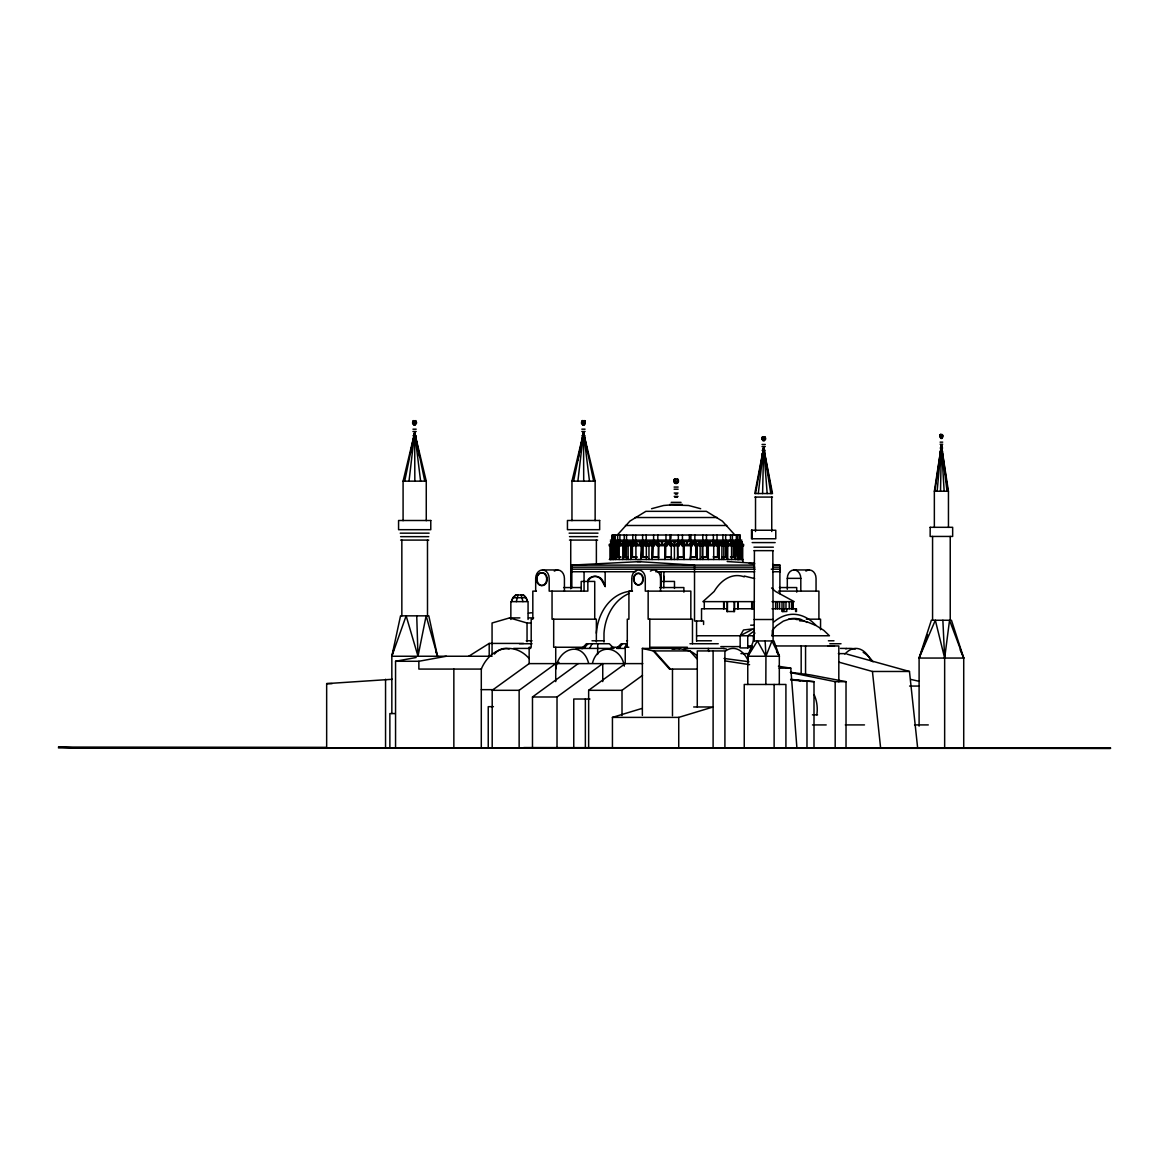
<?xml version="1.0" encoding="UTF-8"?>
<svg xmlns="http://www.w3.org/2000/svg" width="1169" height="1169" viewBox="0 0 1169 1169"><rect width="100%" height="100%" fill="white"/><g stroke="black" fill="none" stroke-linecap="round" stroke-linejoin="round"><path stroke-width="1.5" d="M414.659 436.315L414.674 432.72L426.261 481.146L426.261 520.702M583.536 436.3L583.55 432.72L595.138 481.146L595.138 520.687M663.875 581.431L663.963 576.332L664.05 581.431M597.607 654.494L597.739 643.739M940.519 491.228L941.396 445.418L948.424 491.228L934.352 491.228L934.352 527.394M762.597 493.552L763.635 447.742L772.504 493.552L754.779 493.552L763.635 447.742L771.847 493.552M941.177 448.94L941.396 445.418L945.911 477.127M612.468 544.433L612.936 542.255L613.33 545.85M763.372 451.263L763.635 447.742L770.795 493.552M736.178 544.433L736.996 541.642M737.902 544.433L738.735 541.642L739.553 544.433M738.823 544.433L739.641 541.642M740.547 544.433L741.38 541.642L742.227 559.498M738.063 544.433L738.735 542.255L739.392 544.433M740.708 544.433L741.38 542.255L742.037 544.433M937.129 491.228L941.396 445.418L947.036 491.228M614.309 543.293L614.222 557.262L612.468 559.498L612.468 545.85M409.018 481.16L414.674 432.72L424.785 481.146M577.895 481.146L583.55 432.72L593.677 481.146M758.301 493.552L763.635 447.742L764.672 456.553M414.235 436.315L414.674 432.72L419.642 456.933M583.112 436.3L583.55 432.72L587.817 453.47M937.699 475.359L938.122 471.838M938.78 466.563L939.218 463.026M939.657 459.505L940.519 452.461M940.957 448.94L941.396 445.418L942.375 455.983M516.318 601.655L518.028 594.992M934.864 491.228L941.396 445.418L944.157 491.228M934.367 491.228L941.396 445.418L941.454 448.94M760.887 465.364L763.635 447.742L767.171 493.552M653.69 542.854L652.507 544.433L652.141 559.498L652.317 544.433M667.704 542.314L665.234 544.433L664.869 559.498L664.869 545.85M755.554 493.552L763.635 447.742L763.722 451.263M391.834 713.558L391.834 656.247L406.14 615.844L418.005 656.247L426.13 615.844L437.513 656.247L435.73 651.191M404.708 481.16L414.674 432.72L420.606 481.146M573.599 481.146L583.55 432.72L589.483 481.146M410.334 453.484L413.227 439.646M413.943 436.183L414.674 432.72L415.083 436.315M577.778 460.396L583.55 432.72L584.398 439.895M492.061 656.247L391.834 656.247L400.543 615.844L428.804 615.844L437.513 656.247M940.256 434.751L941.118 437.615L942.082 435.219M940.548 435.628L941.001 434.357L940.271 434.59M940.84 434.751C938.765 440.801 945.692 437.177 941.834 434.357L942.17 435.073M616.691 544.433L618.416 541.729M622.332 544.433C622.551 539.961 627.899 541.992 626.876 545.718M623.808 544.433L624.641 542.416M403.086 520.702L403.086 481.16L414.674 432.72L414.834 481.16M571.962 520.687L571.962 481.146L583.55 432.72L583.711 481.146M413.125 421.059C411.634 427.576 419.817 423.689 415.112 420.621C418.254 425.954 410.173 425.954 413.315 420.621C412.686 423.12 417.201 426.086 415.843 420.621M582.001 421.045L582.746 424.449M582.732 421.045L583.828 424.201L585.055 421.556M615.654 544.433L617.437 542.255L619.219 544.433M615.654 545.85L615.654 559.498L617.13 557.262L617.276 543.833L619.307 542.314L620.695 545.251L619.877 544.316A4.895 2.689 90 0 0 618.24 544.155L617.13 545.295M622.785 544.433L624.567 542.255L626.35 544.433M622.785 545.85L622.785 559.498L624.261 557.262L624.407 543.833L626.438 542.314L627.826 545.251L627.008 544.316A4.895 2.689 90 0 0 625.371 544.155L624.261 545.295M723.333 544.433L725.759 541.642L728.185 544.433L728.214 541.642M729.675 544.433L732.101 541.642M731.093 544.433L733.518 541.642L735.959 544.433L735.988 541.642M730.157 544.433C735.243 536.688 735.52 555.538 734.044 557.262L735.462 559.498L735.564 544.433L733.518 542.255L731.575 544.433L731.589 559.498M762.948 437.089C761.53 442.16 767.975 438.302 764.205 436.695C767.405 442.905 758.316 439.763 763.152 436.695C760.069 441.604 768.018 441.517 764.935 436.695M391.834 656.247L394.304 647.465M919.097 726.124L919.097 658.059L931.357 620.257L951.449 620.257L963.724 658.059L963.724 747.985M630.076 544.433C630.456 538.003 640.013 545.192 635.804 544.316A4.895 3.916 90 0 0 633.423 544.155L631.786 545.295M640.495 544.433C640.875 538.003 650.432 545.192 646.223 544.316A4.895 3.916 90 0 0 643.841 544.155L642.205 545.295M515.807 594.992L512.928 597.754L511.467 601.64L512.855 597.754L515.763 594.992L523.288 594.992L526.196 597.754C529.177 606.696 526.415 596.015 523.288 594.992M701.21 544.433C701.955 540.677 708.209 540.663 708.969 544.433M702.174 544.433L704.805 541.729M712.067 544.433C712.827 540.677 719.081 540.663 719.826 544.433M713.046 544.433L715.676 541.729M747.765 684.464L747.765 656.247L753.377 640.948L753.42 635.761L754.867 632.984M630.734 544.433L633.335 542.255L635.936 544.433M641.153 544.433L643.754 542.255L646.355 544.433M944.654 747.985L944.654 658.059L949.549 620.257L963.724 658.059L919.097 658.059L927.718 635.045M702.847 544.433L705.565 542.255L708.282 544.433M712.754 544.433C720.455 536.366 718.248 556.166 719.154 559.498L719.154 545.85M713.718 544.433L716.436 542.255L719.154 544.433M611.036 542.854L611.855 542.854M940.417 434.357C937.874 438.609 943.997 439.719 941.98 434.751M651.352 544.433C652.419 540.721 658.585 540.75 659.667 544.433M651.717 544.433L654.786 541.729M664.08 544.433L667.514 541.729M664.43 544.433L666.666 541.992M676.573 544.433L678.049 542.416L680.84 541.642M676.822 544.433L679.087 541.992M689.432 544.433L691.171 542.416M689.681 544.433L690.514 542.986M919.097 658.059L935.332 620.257L944.654 658.059L942.872 620.257M652.141 544.433L654.976 542.314M664.869 544.433L668.405 542.255M677.625 544.433L678.298 543.293M583.828 424.201L582.469 423.923L582.936 420.621L582.206 420.621C579.05 425.954 587.145 425.954 583.989 420.621L584.909 420.869M636.594 544.433C629.506 536.425 632.166 556.707 630.734 559.498L630.734 545.85M646.881 545.85C641.927 532.932 641.197 557.248 641.153 559.498L641.153 545.85M592.449 663.218C597.827 642.088 621.221 646.325 624.304 666.14M779.314 684.464L779.314 656.247L747.765 656.247L752.339 647.056M762.422 436.695C760.347 440.012 765.783 441.005 764.409 437.089M589.658 648.415L592.055 643.739M740.152 635.761L743.513 629.974L753.42 628.82L740.152 635.761L740.152 647.918L747.751 647.918L752.047 645.96L748.555 645.96M747.868 656.247L757.439 640.948L765.943 656.247L765.841 684.464M722.398 545.295L723.611 544.155A4.895 2.922 90 0 1 725.394 544.316L726.285 545.236M617.349 535.007L629.916 521.096L645.887 511.335L706.354 511.335L722.325 521.096L734.892 535.007M414.06 420.621L413.475 423.324L414.951 424.201M691.171 543.293L690.484 559.498L690.236 557.262L696.666 557.262L696.914 559.498L696.797 544.433L694.167 542.314M612.337 557.262L610.598 559.498L610.598 545.85M583.872 648.415L587.963 643.739M618.591 648.415L622.682 643.739M674.557 479.144L674.323 479.378A2.353 1.914 90 0 0 674.323 482.695A2.353 1.914 90 0 0 677.026 482.695A2.353 1.914 90 0 0 677.026 479.378L676.778 479.144A1.943 1.578 90 0 1 676.778 481.891A1.943 1.578 90 0 1 674.557 481.891A1.943 1.578 90 0 1 674.557 479.144L675.463 479.144A1.943 1.578 90 0 0 675.463 481.891A1.943 1.578 90 0 0 677.699 481.891A1.943 1.578 90 0 0 677.699 479.144L676.778 479.144M675.463 479.144L675.229 479.378A2.353 1.914 90 0 0 675.229 482.695A2.353 1.914 90 0 0 677.932 482.695A2.353 1.914 90 0 0 677.932 479.378L677.699 479.144M652.507 545.295L654.494 544.155A4.895 4.793 90 0 1 657.416 544.316L658.863 545.251L656.715 542.533M665.234 545.295L667.221 544.155A4.895 4.793 90 0 1 670.144 544.316L671.591 545.251M940.709 435.716L941.717 437.615L942.667 435.219M754.4 630.807L747.751 635.761L747.751 647.918M492.193 747.999L492.193 690.309L519.138 690.309L555.728 663.612L559.016 662.355M532.479 747.999L532.479 696.987L578.217 663.612M532.479 696.987L557.014 696.987L602.751 663.612L602.751 681.571M588.65 747.999L588.65 690.309L625.24 663.612L625.24 647.246L628.805 647.246M588.65 690.309L622.01 690.309L642.497 675.361M492.193 690.309L529.148 663.612L642.804 663.612M612.936 541.642L612.322 545.85M468.754 656.247L489.197 643.418L523.537 643.418M713.528 544.593L714.449 544.155A4.895 4.091 -90 0 1 716.948 544.316L718.19 545.236M690.908 542.416L691.946 541.992M678.575 542.854L680.124 542.314M679.452 542.518L677.377 545.295L679.379 544.155A4.895 4.837 -90 0 1 682.345 544.316L683.807 545.236M691.434 542.854L693.699 542.255M633.656 541.729L631.801 542.986L631.099 545.85M644.075 541.729L642.219 542.986L641.518 545.85M691.683 541.992L693.699 541.642M653.939 542.533L655.692 542.255M612.439 747.999L612.439 717.386L641.649 708.531M612.439 717.386L678.736 717.386L713.105 706.967L693.67 706.967M692.983 542.314C690.368 542.562 689.052 546.566 692.253 544.155A4.895 4.837 -90 0 1 695.204 544.316L696.666 545.236M519.884 617.904L509.552 617.904L492.061 623.004L492.061 654.64M651.571 508.705L663.656 505.49L670.261 504.95M414.221 424.201L415.302 421.059M583.097 424.201L584.193 421.045M395.56 747.999L395.56 661.274L416.149 657.504M395.56 661.274L418.867 661.274L446.324 656.247M724.342 541.642L721.916 544.433L721.872 559.498M667.163 541.729L670.568 542.416L672.029 544.433M679.876 542.314L680.84 542.255M326.662 747.999L326.662 683.617L392.346 679.277M571.831 587.861L571.831 565.109L640.758 561.544M661.186 571.743L660.938 587.89M663.875 571.743L663.802 587.89M413.928 425.209L415.214 425.209M582.82 425.195L584.091 425.195M412.949 429.184L416.193 429.184M581.826 429.169L585.07 429.169M412.949 431.507L416.193 431.507M581.826 431.493L585.07 431.493M413.037 435.642L416.106 435.642M581.914 435.642L584.982 435.642M413.548 436.855L415.609 436.855M582.425 436.855L584.485 436.855M940.87 437.557L941.966 437.557M940.811 438.448L942.024 438.448M413.037 439.281L416.106 439.281M581.914 439.281L584.982 439.281M763.036 440.859L764.307 440.859M940.124 442.145L942.696 442.145M940.124 444.249L942.696 444.249M762.042 444.468L765.286 444.468M762.042 446.573L765.286 446.573M940.183 448.019L942.623 448.019M940.592 449.115L942.229 449.115M762.13 450.343L765.198 450.343M940.183 451.336L942.623 451.336M762.626 451.453L764.701 451.453M762.13 453.66L765.198 453.66M403.086 481.16L426.261 481.146M571.962 481.146L595.138 481.146M675.317 483.382L676.909 483.382M674.089 487.064L678.137 487.064M674.089 489.197L678.137 489.197M674.192 493.026L678.035 493.026M675.361 494.151L677.187 494.151M674.192 496.387L678.035 496.387M754.809 497.073L772.504 497.073M674.82 497.263L677.421 497.263M671.211 502.363L681.03 502.363M669.895 504.409L682.345 504.409M669.939 504.95L688.585 505.49L700.669 508.705M635.059 517.531L717.182 517.516M625.459 525.495L726.782 525.495M930.144 527.307L952.662 527.307L952.662 536.439L930.144 536.439L930.188 527.307M751.506 530.244L775.778 530.244L775.778 538.763L751.506 538.763L751.55 530.244M400.222 533.166L429.125 533.166M569.098 533.166L598.002 533.166M400.602 536.659L428.731 536.659M569.493 536.644L597.622 536.644M400.602 540.093L428.731 540.093M569.493 540.078L597.622 540.078M610.379 540.107L741.862 540.107M610.379 541.642L741.862 541.642M752.164 542.591L775.164 542.591M617.13 544.433L609.21 544.433L609.195 545.85L617.013 545.85L617.013 544.433M624.261 544.433L617.846 544.433L617.846 545.85M654.348 544.549L666.169 544.433L666.169 545.85M667.075 544.549L682.097 544.549L682.097 545.718L692.106 545.718L692.106 544.549L692.033 545.718M694.956 544.549L682.857 544.433L682.857 545.85M722.384 545.85L722.807 543.293L724.342 542.255L726.285 544.433L733.007 544.433L733.007 545.85M734.044 544.433L743.616 544.433L743.601 545.85L734.117 545.85M624.144 545.85L617.349 545.718L617.349 556.882L620.871 556.882M654.45 545.718L644.923 545.85L644.923 544.433M657.256 545.85L657.256 544.433L657.168 545.718L667.178 545.718M694.883 545.718L704.322 545.85L704.322 544.433M726.344 545.85L733.781 545.718L733.781 556.882L730.406 556.882M773.381 547.18L753.947 547.18M773.381 550.643L753.947 550.643M627.578 556.882L624.48 556.882L624.48 545.718L633.598 545.718L633.598 544.549M636.944 556.882L632.108 556.882L632.166 544.433L624.962 544.433L624.904 556.882M647.363 556.882L642.526 556.882L642.585 544.433L633.306 544.549L633.306 545.718M671.254 556.882L665.629 556.882L665.804 544.433M677.699 556.882L683.368 556.882L683.295 545.718M701.941 556.882L706.938 556.882L706.894 544.433L716.729 544.549L716.729 545.718M713.09 556.882L717.81 556.882L717.766 544.433L725.248 544.433L725.248 545.85M722.237 556.882L726.007 556.882L726.007 545.718L716.465 545.718L716.465 544.549M737.566 556.882L737.084 545.718M617.13 557.262L620.695 557.262M624.261 557.262L627.826 557.262M631.786 557.262L637.003 557.262M642.205 557.262L647.421 557.262M652.507 557.262L658.863 557.262M665.234 557.262L671.591 557.262L671.24 559.498L671.254 545.718M684.055 545.85L684.055 559.498L683.807 557.262L677.377 557.262L677.625 559.498L677.509 544.433M708.282 545.85L708.282 559.498L707.318 557.262L701.882 557.262L702.847 559.498L702.847 545.85M714.566 557.262L718.19 557.262M722.398 557.262L726.285 557.262L727.702 559.498L727.79 544.433L726.183 542.314L723.816 544.433L723.816 559.498M731.458 557.262L734.044 557.262M609.297 559.498L738.998 559.498M741.292 559.498L742.943 559.498L742.943 562.304M742.943 559.498L737.405 559.498L737.361 544.316A4.895 0.994 90 0 0 736.996 543.994M727.176 561.544L754.429 563.253M571.831 565.109L754.473 565.109M772.636 565.109L779.898 565.109L779.898 593.72M571.831 567.155L754.838 567.155M772.636 567.14L779.898 567.14M755.116 569.186L571.466 569.186L571.466 571.743L635.892 571.743M771.277 569.186L780.264 569.186L780.264 571.743L772.636 571.743M535.68 591.134L535.68 578.377A8.417 6.751 90 0 1 542.431 569.961L557.686 569.961M787.307 589.308L787.307 578.363A8.417 6.751 90 0 1 794.058 569.946L809.299 569.946M655.765 571.743L754.736 571.743M787.307 578.363L800.809 578.363L800.809 591.119M660.938 581.431L674.484 581.431L674.484 588.431M563.604 587.554L580.92 587.554M659.696 587.554L683.88 587.554L683.88 592.142M779.387 587.554L796.717 587.554L796.717 592.142M536.381 591.134L532.816 591.134L532.83 619.19L531.194 619.19L531.194 647.246L529.148 647.246L529.148 663.612M632.487 591.134L628.922 591.134L628.922 619.19L627.285 619.19L627.285 647.246M778.51 591.119L818.914 591.119L818.914 619.175M512.928 597.754L526.123 597.754M754.502 601.64L702.905 601.64L714.127 591.485A54.87 32.805 90 0 1 744.273 576.872M772.008 601.64L794.204 601.64L775.573 591.485L771.555 587.963M727.191 608.757L701.532 608.757L701.532 620.987M754.049 608.757L733.825 608.757L733.825 611.519M772.008 608.757L782.558 608.757L782.558 611.519M783.844 608.757L796.44 608.757L796.484 611.519L795.607 611.519L795.607 608.757M528.49 617.904L533.649 617.904M789.06 618.81L796.001 618.81M806.318 619.175L820.55 619.175L820.55 629.696M754.239 640.948L754.21 619.512L773.045 619.512L773.089 640.948M509.552 617.904L527.044 623.004L530.668 623.004M750.659 625.181L754.253 625.181M696.563 635.761L753.42 635.761M771.642 635.761L829.435 635.761L823.794 630.354L816.123 625.605L806.742 621.703M526.24 640.787L532.041 640.787M591.996 640.787L603.818 640.787M626.73 640.787L627.563 640.787M696.768 640.787L711.439 640.787M828.397 640.787L833.979 640.787M753.377 640.948L773.907 640.948L779.416 656.247L776.552 651.659M519.416 643.739L532.041 643.739M689.944 643.739L718.263 643.739M829.815 643.739L841.022 643.739M828.09 645.96L834.432 645.96M775.091 645.96L838.816 645.96L838.816 681.819M720.82 646.603L740.152 646.603M584.193 647.246L553.682 647.246L553.682 619.19M611.182 647.246L619.804 647.246M687.401 647.246L649.789 647.246L649.789 619.19M513.6 648.415L530.711 648.415M642.365 715.399L642.365 648.415L678.955 648.415L689.856 650.928A38.051 30.511 90 0 1 697.162 655.941M684.128 648.415L724.079 648.415M840.453 648.415L846.838 648.415M642.365 648.415L653.266 650.928L689.856 650.928L696.812 658.702M740.912 653.617L747.999 653.617L747.999 660.485M838.348 653.617L845.143 653.617M724.049 658.468L748.511 661.683M779.124 668.142L790.77 668.142L796.907 747.985M481.511 669.077L418.867 669.077L418.867 661.274M555.728 669.077C557.847 648.751 582.118 639.604 588.621 663.218M697.162 669.077L669.501 669.077L653.266 650.928M838.816 662.136L872.439 671.474L909.467 671.474L917.65 747.985M790.449 672.292L810.745 674.966L846.02 681.673L846.02 747.985M790.77 680.051L814.004 681.673L814.004 747.985M790.449 672.57L835.177 681.673L846.02 681.673M326.662 683.617L332.128 683.617M909.584 686.057L919.097 686.057M481.292 689.652L493.698 689.652M589.965 699.018L573.76 699.018L573.76 747.999M493.42 706.675L488.233 706.675L488.233 747.999M395.312 713.558L389.876 713.558L389.876 747.999M812.426 714.829L817.511 714.829M812.47 724.926L826.205 724.926M845.289 724.912L864.49 724.912M914.567 724.912L928.288 724.912M58.45 747.912L1110.55 747.912M755.525 497.073L755.525 531.515M771.73 497.073L771.759 531.515M752.12 530.244L752.164 538.763M932.57 536.439L932.57 620.257M950.236 536.439L950.236 620.257M754.414 550.643L754.21 619.512M772.826 550.643L773.089 619.512M326.326 747.356L58.45 747.064L77.286 747.985L1110.55 748.379L523.712 747.576M796.045 619.482L801.247 619.628L807.034 622.449M799.596 620.841L804.754 621.09M749.3 563.414L754.692 563.721M772.709 564.715L779.898 565.109L772.621 564.583M637.149 561.544L694.518 565.109L694.518 620.987L703.577 620.987L703.577 624.48M693.451 542.255L695.102 542.518M680.592 542.255L681.556 542.314M693.451 541.642L694.605 541.729M680.592 541.642L682.608 541.992M668.054 542.255L669.793 542.518M655.327 542.255L656.393 542.314M790.595 679.335L814.004 681.673M644.806 541.642L646.866 542.416L648.064 544.433M634.387 541.642L636.447 542.416L637.646 544.433M778.437 666.257L790.77 668.142M724.926 660.88L749.577 664.65M626.043 541.642L628.264 544.433M618.912 541.642L621.148 544.433M744.288 576.054L754.589 578.582M910.666 679.379L919.316 681.352M846.882 654.099L909.467 671.474M681.308 542.314L682.243 542.518M668.756 542.314L671.327 543.833L671.415 545.85M656.028 542.314L657.066 542.533M694.357 541.729L697.718 544.433M681.498 541.729L683.383 542.416M669.311 541.729L672.394 544.433M716.232 541.729L718.862 544.433M705.36 541.729L707.99 544.433M732.656 541.729L734.527 544.433M724.882 541.729L726.767 544.433M681.995 542.518L684.055 544.433M695.219 541.992L697.469 544.433M657.08 541.992L659.301 544.433M741.76 542.255L742.198 544.433M741.76 541.642L742.344 544.433M614.689 541.642L615.274 544.433L617.437 541.642L619.658 544.433M612.804 541.642L613.404 559.498M583.068 424.858L584.909 424.449L584.924 421.045M695.467 542.854L696.666 544.433L696.666 557.262M682.608 542.854L683.807 544.433L683.807 557.262M670.042 542.854L671.24 544.433M657.314 542.854L658.512 544.433M683.134 542.416L684.537 543.673M815.83 625.181L812.44 621.981A71.718 42.873 90 0 0 773.805 621.981M707.318 545.236L706.076 544.316A4.895 4.091 -90 0 0 703.577 544.155L701.882 545.295L704.001 542.314L706.295 542.854L707.318 544.433L707.318 557.262M654.172 650.928L670.407 669.077M740.298 557.262L742.037 559.498L742.037 545.85M529.148 658.615L528.783 658.132A38.051 30.511 90 0 0 481.292 669.077L481.292 747.999M683.792 542.986L684.859 544.433M734.044 545.236L733.168 544.316A4.895 2.922 90 0 0 731.385 544.155M605.162 571.743L605.162 586.531L602.298 581.431A8.841 8.446 -90 0 0 587.802 579.999M779.416 656.247L771.964 640.948L765.943 656.247L765.14 640.948M584.719 420.621L585.158 421.395M521.126 594.992L522.952 601.64M960.187 649.847L963.724 658.059M605.162 586.531L603.16 581.431A8.841 8.446 -90 0 0 587.846 581.431L587.846 591.119L549.182 591.134L549.182 578.377A8.417 6.751 90 0 0 542.431 569.961M611.971 542.416L611.255 541.729L610.627 543.833L611.066 542.255L611.708 545.85M737.42 542.854L737.654 557.262L739.392 559.498L739.392 545.85M708.268 648.415L708.721 651.454M946.408 480.649L947.913 491.228M872.439 671.474L880.622 747.985M416.734 615.844L418.005 656.247M772.314 630.354L772.329 635.761L773.542 628.82L776.684 625.707L783.391 621.104L790.478 618.752A67.583 38.592 90 0 1 801.247 619.628M948.454 491.228L948.454 527.394M835.177 681.673L835.177 747.985M816.05 591.119L816.05 578.363A8.417 6.751 90 0 0 805.938 571.086M806.975 681.673L806.975 747.985M805.558 645.96L805.558 674.981M801.174 645.96L801.174 673.928M793.166 601.64L793.166 608.757M792.757 601.64L792.757 608.757M791.924 601.64L791.924 608.757M791.501 601.64L791.501 608.757M789.236 601.64L789.236 608.757M786.81 608.757L786.81 611.519L782.003 611.519L782.003 601.64M785.977 601.64L785.977 608.757M785.919 747.985L785.919 684.464L744.244 684.464L744.244 747.999M783.844 601.64L783.844 611.519M779.577 601.64L779.577 608.757M777.443 601.64L777.443 608.757M775.617 601.64L775.617 608.757M774.126 684.464L774.126 747.999M752.617 601.64L752.617 608.757M751.696 601.64L751.696 608.757M742.987 544.433L742.987 545.835M742.724 545.85L742.724 544.433L742.695 559.498M741.862 544.433L741.862 545.85M741.175 544.433L741.175 545.85M740.956 544.433L740.956 545.85M740.708 545.85L740.708 559.498M740.123 540.107L740.123 535.007L612.118 535.007L612.118 540.107M740.079 544.433L740.079 545.85M739.144 535.007L739.144 540.107M739.217 544.433L739.217 545.85M738.53 544.433L738.53 545.85M738.326 541.642L738.063 559.498M738.077 601.64L738.077 608.757M737.8 601.64L737.8 608.757M737.318 535.007L737.318 540.107M737.215 544.433L737.215 545.85M736.338 535.007L736.338 540.107M735.681 541.642L735.681 544.433M734.76 544.433L734.76 545.85M734.527 601.64L734.527 611.519L726.753 611.519L726.753 608.757M734.264 601.64L734.264 611.519M733.372 545.718L733.372 556.882M732.408 535.007L732.408 540.107M731.297 544.549L731.297 545.718M730.493 535.007L730.493 540.107M727.454 601.64L727.454 611.519M727.191 601.64L727.191 611.519M727.001 544.433L727.001 545.85M726.285 544.433L726.285 557.262M725.642 535.007L725.642 540.107M725.613 545.718L725.613 556.882M724.912 747.999L724.912 650.928L697.279 650.928L697.279 706.967M723.918 601.64L723.918 608.757M723.523 544.549L723.523 545.718M723.64 601.64L723.64 608.757M723.114 544.433L723.114 545.85M722.866 535.007L722.866 540.107M722.617 544.433L722.617 545.85M720.893 541.642L720.893 544.433M720.455 541.642L720.455 544.433M718.672 544.433L718.76 545.85M717.532 545.718L717.532 556.882M717.021 535.007L717.021 540.107M715.194 544.433L715.194 545.85L705.594 545.718L705.594 544.549M714.332 544.549L714.332 545.718M714.201 544.433L714.201 545.85M713.718 545.85L713.718 559.498M713.368 535.007L713.368 540.107M713.105 650.928L713.105 747.999M710.036 541.642L710.036 544.433M707.8 544.433L707.888 545.85M706.456 535.007L706.456 540.107M706.66 545.718L706.66 556.882M705.871 545.718L705.871 544.549L695.716 544.433L695.716 545.85M704.279 601.64L704.279 608.757M703.329 544.433L703.329 545.85M703.183 544.549L703.183 545.718M702.788 535.007L702.788 540.107M702.379 544.433L702.379 545.85M702.218 545.718L702.218 556.882M700.64 544.433L700.64 545.85M700.129 544.433L700.143 559.498M699.88 541.642L699.88 544.433M699.164 541.642L699.164 544.433M698.667 541.642L698.667 545.207M696.563 620.987L696.563 641.182M696.227 545.718L696.227 556.882L690.558 556.882L690.631 545.718M695.979 544.433L696.154 556.882M694.854 535.007L694.854 540.107M694.883 544.549L694.956 545.718M692.472 643.739L692.472 619.19L648.152 619.19L648.152 591.134M691.756 544.433L691.756 545.85M691.493 544.433L691.493 545.85M690.879 535.007L690.879 540.107M690.835 619.19L690.835 591.119L645.288 591.134L645.288 578.377A8.417 6.751 90 0 0 638.537 569.961A8.417 6.751 90 0 0 631.786 578.377L631.786 591.134M689.345 535.007L689.345 540.107M687.021 541.642L687.021 544.433M683.12 544.433L683.12 545.85M682.433 535.007L682.433 540.107M682.024 544.549L682.024 545.718M679.174 544.549L679.247 545.718L669.895 545.718L669.983 544.433M678.897 544.433L678.897 545.85M678.736 717.386L678.736 747.999M678.634 544.433L678.634 545.85M678.356 535.007L678.356 540.107M677.699 545.718L677.772 556.882M674.776 541.642L674.776 544.433M674.542 544.433L674.542 545.85M674.411 544.433L674.411 559.498M674.162 541.642L674.221 545.85M672.482 669.077L672.482 715.706M670.933 535.007L670.933 538.412M670.348 544.433L670.348 545.85M669.969 535.007L669.969 540.107M667.178 544.549L667.075 545.718M665.965 535.007L665.965 540.107M662.049 541.642L662.049 544.433M660.529 591.134L660.529 578.377A8.417 6.751 90 0 0 650.402 571.086M658.688 544.433L658.512 559.498M658.425 545.718L658.425 556.882L652.901 556.882L653.076 544.433M657.826 535.007L657.826 540.107M657.621 544.433L657.621 545.85M654.45 544.549L654.348 545.718M653.617 535.007L653.617 540.107M653.442 545.85L653.442 544.433L643.724 544.549L643.724 545.718M650.563 541.642L650.563 545.222M650.022 541.642L650.022 544.433M649.321 541.642L649.321 544.433M648.97 544.433L648.97 559.498M648.78 544.433L648.78 545.85M648.415 544.433L648.415 545.85M646.325 544.549L646.355 559.498M646.209 535.007L646.209 540.107M644.017 544.549L644.017 545.718L634.504 545.85L634.504 544.433M642.833 545.718L642.833 556.882M642.614 535.007L642.614 540.107M641.679 544.433L641.679 545.85M639.604 541.642L639.604 544.433M636.462 544.433L636.462 545.85M635.907 544.549L635.936 559.498M635.644 535.007L635.644 540.107M635.585 544.433L635.585 545.85M632.78 535.007L632.78 540.107M632.414 545.718L632.414 556.882M631.26 544.433L631.26 545.85M630.354 541.642L630.354 545.222M629.609 541.642L629.609 544.433M629.185 541.642L629.185 544.433M628.133 544.433L628.133 559.498M627.563 544.433L627.563 545.85M627.344 544.433L627.344 545.85M627.081 544.433L627.081 545.85M626.526 535.007L626.526 540.107M626.482 544.433L626.35 559.498M625.298 544.549L625.298 545.718M624.231 535.007L624.231 540.107M623.515 544.433L623.515 545.85M622.478 541.642L622.624 545.85M622.01 690.309L622.01 715.545M619.906 535.007L619.906 540.107M619.95 544.433L619.95 545.85M619.351 544.433L619.351 545.85M619.219 545.85L619.219 559.498M618.167 544.549L618.167 545.718M617.627 535.007L617.627 540.107M617.773 545.718L617.773 556.882M616.384 544.433L616.384 545.85M615.625 541.642L615.625 544.433M615.347 541.642L615.508 545.85M615.23 535.007L615.23 540.107M613.973 535.007L613.973 540.107M614.105 544.433L614.105 545.85M613.871 544.433L613.871 559.498M613.097 535.007L613.097 540.107M612.951 544.433L613.097 545.85M612.556 535.007L612.556 540.107M612.41 535.007L612.41 540.107M611.533 559.498L611.066 541.642L610.452 545.85M610.788 545.85L610.788 559.498M610.086 544.433L610.116 559.498M609.838 544.433L609.838 545.85M603.993 641.986L603.993 633.218A46.088 36.94 90 0 1 628.849 593.604M596.38 540.078L596.38 563.531M596.365 641.986L596.365 619.19L552.046 619.19L552.046 591.134M594.729 619.19L594.729 581.431L581.198 581.431L581.198 591.119M585.362 699.018L585.362 747.999M584.062 571.743L584.062 591.119M570.735 540.078L570.735 588.781M564.422 591.134L564.422 578.377A8.417 6.751 90 0 0 554.311 571.086M557.014 696.987L557.014 747.999M555.728 647.246L555.728 681.629M528.067 619.453L528.067 601.64L510.853 601.64L510.853 619.453M527.044 623.004L527.044 641.708M519.138 690.309L519.138 747.999M489.197 643.418L489.197 656.247M453.85 669.077L453.85 747.999M427.489 540.093L427.503 615.844M401.844 540.093L401.844 615.844M385.551 679.277L385.551 747.999M596.365 633.218A46.088 36.94 90 0 1 631.669 591.163M794.058 569.946A8.417 6.751 90 0 1 800.809 578.363M528.417 613.257A33.258 19.888 90 0 1 531.705 612.804M537.638 575.879A6.473 5.187 90 0 1 546.391 575.411A6.473 5.187 90 0 1 543.044 585.494A6.473 5.187 90 0 1 537.126 577.442M672 649.058A32.045 19.157 90 0 1 679.657 649.058M723.655 648.576A38.051 30.511 90 0 1 726.417 649.043M634.635 576.2A5.816 4.661 90 0 1 641.664 574.651A5.816 4.661 90 0 1 641.664 583.565A5.816 4.661 90 0 1 634.635 582.016M634.168 580.613A5.816 4.661 90 0 1 634.168 577.603M494.429 654.085A32.045 19.157 90 0 1 509.129 649.058M725.584 650.972A32.045 19.157 90 0 1 748.744 661.975M844.968 654.085A32.045 19.157 90 0 1 870.92 660.675M845.552 648.766A38.051 30.511 90 0 1 855.27 649.043M863.175 652.317A38.051 30.511 90 0 1 872.995 661.859M673.417 649.058A38.051 30.511 90 0 1 678.955 648.415M575.908 649.058A32.045 19.157 90 0 1 582.294 648.707M794.686 679.773A29.576 23.716 90 0 1 800.181 680.928M814.106 694.62A29.576 23.716 90 0 1 816.824 714.829M626.789 643.739L624.392 648.415L616.56 648.415L621.25 643.739L626.789 643.739M586.517 643.739L581.841 648.415L613.973 648.415L609.297 643.739L586.517 643.739M430.776 520.497L398.571 520.497L398.571 529.689L430.776 529.689L430.776 520.497M599.653 520.483L567.447 520.483L567.447 529.674L599.668 529.674L599.653 520.483M739.816 540.107L739.816 535.007L739.685 540.107M646.033 545.718L646.033 544.549L646.004 545.85M537.039 575.879A6.473 5.187 90 0 0 541.539 585.596A6.473 5.187 90 0 0 546.025 575.879A6.473 5.187 90 0 0 537.039 575.879M634.109 576.2A5.816 4.661 90 0 0 638.142 584.924A5.816 4.661 90 0 0 642.19 576.2A5.816 4.661 90 0 0 634.109 576.2"/></g></svg>
